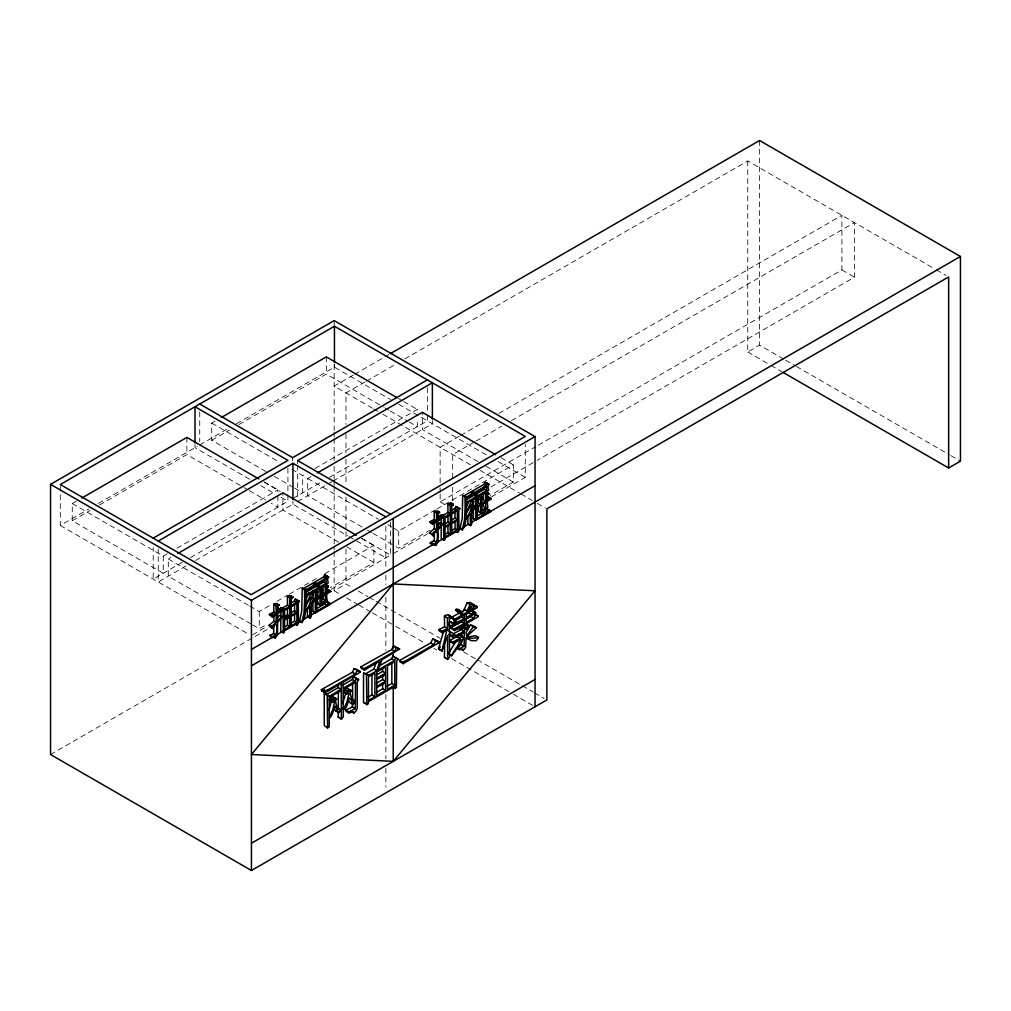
<?xml version="1.0" encoding="UTF-8"?>
<svg xmlns="http://www.w3.org/2000/svg" width="1011" height="1011" viewBox="0 0 1011 1011"><rect width="100%" height="100%" fill="white"/><g stroke="black" fill="none" stroke-linecap="round" stroke-linejoin="round"><path stroke-width="0.75" stroke-dasharray="5 3.75" d="M72.261 503.566L163.251 556.101L163.251 573.3L72.261 520.766L72.261 503.566L76.356 501.203M266.019 471.619L211.703 440.253L211.703 423.066L215.798 420.702M60.294 486.089L60.294 525.455L88.88 508.95M98.396 503.453L197.372 446.319M199.736 444.954L228.309 428.449M236.473 423.735L334.451 367.17L390.473 399.522M72.261 520.766L90.004 510.517M99.558 505.007L186.883 454.584L242.564 486.733M211.703 440.253L229.446 430.016M239 424.506L326.326 374.083L383.371 407.016M353.307 375.056L334.161 386.101L373.261 408.684M354.671 374.26L388.869 354.52M365.11 381.88L345.977 392.925L345.977 424.506M366.475 381.096L395.175 364.529M404.741 359.006L747.748 160.964L934.985 269.065M163.251 556.101L167.346 553.737M176.9 548.227L277.873 489.931L277.873 507.118L271.087 503.2M291.825 469.331L302.693 475.6L305.423 474.02M314.977 468.51L417.316 409.417L417.316 412.551M251.12 624.027L168.281 576.194L168.281 559.007L171.011 557.427M362.039 527.06L307.71 495.693L307.71 478.494L311.805 476.13M182.359 562.268L153.204 579.101L153.204 547.608M190.548 557.541L287.92 501.317L287.92 495.024M292.647 498.587L321.22 482.095M329.384 477.382L427.362 420.816L427.362 414.523M186.011 565.958L158.234 581.995L158.234 548.935M195.565 560.435L292.95 504.224L347.594 535.767M297.676 501.494L331.684 481.855M333.049 481.059L432.379 423.71L432.379 420.563M459.272 436.246L440.139 447.292L440.139 486.278M460.637 435.463L490.701 418.099M498.903 413.373L841.91 215.33L841.91 269.912L537.17 445.851M474.563 441.921L452.688 454.546L452.688 477.938M475.928 441.137L501.886 426.136M511.452 420.614L854.472 222.584L854.472 277.166L537.422 460.207M440.139 494.076L440.139 501.873L535.792 446.647M249.755 606.044L259.271 611.541L271.542 604.439M277.001 601.292L287.92 594.986M289.285 594.203L319.312 576.877M324.771 573.717L373.893 545.359L373.893 562.546L330.218 587.757M393.266 527.894L398.7 531.028L435.551 509.759M436.916 508.975L513.323 464.858L513.323 482.045L490.133 495.441M490.954 487.037L536.057 460.991M252.472 624.811L259.271 628.728L267.447 624.002M395.983 546.66L398.7 548.227L430.092 530.105M252.497 634.845L267.473 626.213M331.431 589.287L390.575 555.127L390.575 522.068M393.304 553.56L428.677 533.138M491.27 496.995L525.29 477.356L525.29 444.297M50.55 754.522L267.346 629.36M334.161 551.425L334.161 590.778L345.977 583.954L352.801 587.909M747.748 160.964L747.748 351.992L759.564 345.181L784.157 359.373M936.35 269.861L945.904 275.371M841.91 269.912L854.472 277.166M785.522 360.169L795.088 365.691M796.466 366.475L949.519 454.849M950.883 455.632L960.45 461.155M747.748 351.992L769.611 364.617M770.976 365.413L781.907 371.719M398.309 398.448L402.378 400.798M403.73 401.582L417.316 409.417M501.102 457.793L513.323 464.858M398.663 404.248L488.401 456.062M497.968 461.585L525.29 477.356M384.723 407.799L388.793 410.15M390.158 410.934L407.812 421.119M409.164 421.916L417.316 426.617L417.316 418.794M478.013 461.661L422.333 429.511L422.333 412.324M486.165 466.362L513.323 482.045M373.792 408.987L377.887 411.351M382.815 414.207L470.81 465.009M479.985 470.305L519.566 493.153M520.93 493.937L532.304 500.508M537.309 503.39L545.498 508.116M440.139 501.873L446.42 505.5M211.703 423.066L279.605 462.267M307.71 478.494L378.329 519.275M387.845 524.76L391.914 527.11M274.171 476.32L293.19 487.302M294.542 488.086L302.693 492.787L302.693 475.6M367.473 530.194L371.542 532.544M372.907 533.328L394.631 545.877M264.301 482.083L277.873 489.931M361.673 538.307L373.893 545.359M263.959 482.02L280.35 491.485M361.887 538.56L390.575 555.127M249.666 479.227L195.009 447.683L195.009 444.524M260.598 485.545L275.624 494.215M281.096 497.374L287.92 501.317M348.959 536.563L385.848 557.857M243.929 487.517L247.998 489.867M249.363 490.651L265.653 500.066M338.584 542.161L282.903 510.024L282.903 492.825M346.722 546.875L373.893 562.546M358.273 591.056L367.84 596.578M369.205 597.375L374.664 600.534M376.041 601.318L440.265 638.396M463.493 651.817L475.802 658.919M477.167 659.703L520.892 684.952M522.257 685.736L533.189 692.055M534.554 692.838L544.12 698.361M334.161 590.778L340.985 594.721M346.457 597.88L357.389 604.199M358.753 604.982L371.05 612.085M372.414 612.868L394.29 625.493M395.655 626.289L424.355 642.857M433.921 648.38L436.651 649.959M451.677 658.629L511.806 693.344M513.171 694.14L535.046 706.765M168.281 559.007L248.403 605.26M60.294 525.455L248.403 634.061M759.564 140.504L759.564 345.181M452.688 487.289L452.688 501.33M440.139 487.845L440.139 492.521M427.362 387.756L427.362 412.943M398.7 531.028L398.7 548.227M385.848 526.377L385.848 568.852M385.848 575.133L385.848 584.548M385.848 597.109L385.848 650.503M385.848 694.456L385.848 758.831M385.848 768.259L385.848 787.101M345.977 433.972L345.977 452.928M345.977 459.234L345.977 484.496M345.977 497.121L345.977 530.282M345.977 531.862L345.977 536.601M345.977 549.226L345.977 583.954M334.451 364.023L334.451 367.17M334.161 320.613L334.161 325.327M334.161 364.592L334.161 430.56M334.161 432.139L334.161 436.84M334.161 438.42L334.161 460.409M334.161 466.4L334.161 479.252M334.161 480.566L334.161 485.545M334.161 486.872L334.161 520.096M334.161 521.512L334.161 549.946M326.326 356.883L326.326 374.083M297.676 460.561L297.676 463.708M297.676 465.275L297.676 498.347M292.95 501.064L292.95 504.224M292.647 457.654L292.647 460.801M287.92 468.257L287.92 493.444M259.271 611.541L259.271 628.728M199.736 411.881L199.736 441.794M186.883 437.397L186.883 454.584"/><path stroke-width="1.5" d="M338.331 711.87L338.18 717.14L339.127 717.241M445.396 657.491L444.436 657.377L444.587 642.996M317.77 601.039L317.82 603.984L320.133 605.311L327.551 600.142L326.743 599.308L326.743 594.102L330.812 591.233L328.815 590.424L326.743 593.128L326.743 588.162C331.166 586.254 324.708 583.322 322.913 585.672L323.04 592.61L320.487 594.089M460.157 629.411L460.27 628.412L464.833 626.226L467.701 625.228L469.357 625.872L468.7 627.085L460.157 629.411L457.199 627.705M475.145 615.029L474.98 614.069M473.477 613.904L477.938 615.775L478.102 616.735L454.786 630.561L451.829 628.855L451.032 627.363L461.496 621.816L464.441 623.522L464.441 619.806L457.667 623.901L454.71 622.195L453.939 620.691L461.496 616.9L464.441 618.606L464.441 615.067L455.367 620.489L452.41 618.783L451.677 617.253L465.085 609.999M331.545 700.509L329.005 710.227M315.761 609.14L324.683 603.984L325.997 601.57L328.032 602.088L327.943 603.036M325.997 601.57L330.496 604.085L315.356 612.83L312.867 611.187L312.955 600.976M488.654 510.113L486.468 508.925L485.154 511.339L476.232 516.495M473.439 508.318L473.338 518.542L475.827 520.185L490.967 511.44L488.768 510.252L487.454 512.665L477.268 518.555L477.167 507.244L480.554 505.298L480.427 512.173L481.122 512.564L481.982 511.136L487.845 507.749L487.214 501.443L491.207 499.017L486.973 496.439L491.283 498.587M467.133 602.847L464.213 609.443L467.815 611.352L473.3 604.464L470.077 604.553L467.133 602.847L470.153 602.43L473.3 604.464M470.077 604.553L467.17 611.149M474.071 604.907L473.868 606.208M475.448 615.042L473.755 618.138L466.286 622.46L466.286 618.745L475.663 613.159L473.186 611.617L471.619 614.473L466.286 617.544L466.286 614.006L477.167 607.535L477.015 606.613L472.744 604.805M277.747 617.355L279.744 615.295L282.044 616.622L277.621 621.184L277.621 613.626L282.296 610.796L277.798 608.23L279.832 608.748L279.744 609.734M282.296 610.796L280.098 609.57L277.621 612.653L277.621 606.714L279.289 604.957L276.66 603.441L273.728 604.224L273.855 612.173L276.155 613.5L276.041 605.564L273.728 604.224M330.736 591.662L326.502 589.084L328.297 589.678L328.183 590.614M345.863 692.674L342.742 703.391M437.232 525.745L440.215 522.649L442.515 523.976L438.092 528.538L438.092 520.968L442.843 517.708L440.581 516.912L439.254 519.338L436.954 517.998L438.269 515.585L440.303 516.103L440.215 517.089M452.612 623.231L450.148 621.677L448.454 624.608L451.411 626.314L453.105 623.383L455.67 624.381L449.377 628.678L449.377 631.509L453.522 633.632L453.648 636.172L452.524 636.955L449.074 634.428M488.983 497.248L488.654 497.955M342.868 684.99L352.321 679.531L353.547 676.877L358.488 679.341L357.224 682.059L357.224 707.245A4.082 2.363 -60 0 1 355.278 711.782L353.85 713.084L353.433 711.82L348.833 712.932L345.876 711.226L345.876 710.202L352.321 706.929L352.586 702.468M345.876 710.202L348.833 711.908L355.278 708.635L355.543 682.324L343.121 689.489L343.31 716.875L341.364 719.2L338.18 717.14M443.248 632.355L438.496 648.898L441.908 651.097L447.544 635.578L447.633 659.45L449.566 657.074L449.377 632.924L452.524 636.955M472.529 610.619L475.663 613.159M438.964 642.693L438.761 641.669L432.784 638.927L430.673 643.021L399.547 660.461L400.268 661.978L403.225 663.684L438.964 642.693L436.006 640.987M313.056 593.887L310.718 594.127L305.967 604.995L313.233 594.203L310.743 592.56M341.364 719.2L341.276 690.551L329.207 697.527L329.207 726.745L327.602 727.983L324.253 725.481L324.253 693.786L329.472 696.137L341.276 689.312L341.276 683.297L325.024 692.864L322.079 691.158L321.346 689.628L352.321 672.315L354.153 668.739L357.035 669.598L356.769 670.95M356.504 678.583L355.278 681.237L343.121 688.251L343.121 682.235L360.181 672.227L359.992 671.304L354.153 668.739M378.746 666.224L391.573 658.818L392.799 656.164L395.756 657.87L394.53 660.524L377.849 670.154L381.994 659.791L399.585 648.974L396.476 647.71L394.682 651.274L365.628 667.905L363.669 668.6L360.712 666.894L391.725 649.567L393.532 646.004L399.585 648.974M315.975 590.336L318.377 591.89L316.696 593.722L316.696 598.929L320.083 596.983L319.956 590.045L317.656 588.705L317.77 595.656L320.083 596.983M480.554 504.337L478.254 502.998L478.127 496.06L480.427 497.387L480.554 504.337L477.167 506.284L477.167 501.064C481.59 499.105 475.183 496.224 473.338 498.511L473.439 505.74M375.852 663.469L373.944 669.004L365.78 673.718L363.518 673.073L363.518 702.152L366.854 704.616L368.257 703.883L368.459 701.596L394.795 686.393L394.998 688.453L396.4 687.543L396.641 661.257L398.018 659.084L395.756 657.87M272.869 636.146L275.232 638.105L274.929 637.094L272.085 637.524L269.785 635.401L272.085 636.74C278.91 638.08 278.113 616.912 273.286 627.073L272.831 628.539L270.531 627.212L270.986 625.733M434.326 521.84L434.326 528.639L429.574 532.62L433.315 535.893L433.757 534.415C438.584 524.267 439.381 545.434 432.556 544.082L430.256 542.755L432.556 544.878L435.4 544.449L435.703 545.447L433.34 543.501M326.022 584.826L328.322 586.709M483.384 493.027L485.697 494.354L485.811 501.292L483.511 499.965L483.384 493.027C485.116 490.701 490.954 493.836 487.214 495.516L487.214 500.483L489.286 497.766M488.793 494.063L486.493 492.167M448.48 615.017C456.138 621.411 447.924 611.706 444.436 616.129L444.587 626.833L447.544 628.539L447.393 617.835L444.436 616.129M326.869 576.219L328.689 577.091L327.488 578.886L328.183 583.044L306.08 595.808C305.436 599.346 307.104 626.378 299.446 621.184L301.746 611.112L302.226 588.048L306.207 589.666L325.908 578.279L326.869 576.219L324.556 574.88L323.608 576.952L303.907 588.326M301.746 622.511L304.058 612.451L304.652 599.953L304.526 589.388L302.226 588.048M487.34 483.561L489.16 484.446L487.972 486.24L488.654 490.398L466.564 503.162C465.919 506.701 467.575 533.72 459.917 528.538L462.217 518.466L462.697 495.403L466.678 497.008L486.379 485.634L487.34 483.561L485.04 482.234L484.079 484.307L464.378 495.681M462.229 529.865L464.529 519.793L465.123 507.307L465.009 496.742L462.697 495.403M311.641 597.526L315.268 599.725L315.179 592.497L312.867 591.157L312.955 598.398M294.719 623.8L297.019 625.127L298.435 623.458L298.308 603.061L299.382 601.33L297.563 600.483L296.602 602.518L291.231 605.627L291.231 599.03C295.654 597.021 289.272 594.291 287.402 596.477L287.49 605.121L282.461 608.028L280.704 607.56L280.932 609.772M450.679 503.895L450.994 503.023L447.873 503.832L447.961 512.476L442.932 515.383L441.175 514.915L441.175 538.395L443.778 540.304L444.878 539.773L445.03 537.966L457.351 530.851L457.92 532.355L458.906 530.813L458.779 510.403L459.866 508.685L458.034 507.838L457.086 509.873L451.702 512.981L451.702 506.385L453.408 504.577L450.994 503.023M441.908 651.097L446.849 630.144L442.477 632.835L439.532 631.129L438.799 629.6L444.587 626.833M355.278 701.116L353.471 700.433L350.754 695.972L350.059 692.611L351.095 690.425L349.718 689.755L346.685 692.788L343.727 691.082L343.727 692.282L346.685 693.988L349.022 693.306L347.228 700.939L343.778 708.989L344.347 709.545C350.071 704.996 347.228 689.338 352.94 704.414L355.278 701.116L352.321 699.41M307.849 595.062L305.575 600.42M468.32 502.416L466.046 507.762M269.785 635.401L273.615 633.505L273.855 626.024M430.256 542.755L434.262 540.392L434.326 531.799M363.518 673.073L368.724 675.424L376.888 670.71L379.845 661.03L364.44 670.103L361.483 668.397L360.712 666.894M473.59 501.86L471.189 501.481L466.437 512.337L473.59 501.86L471.278 500.521M456.062 641.138L448.303 653.864L451.866 655.924C453.737 650.629 470.861 636.538 458.577 634.339M333.377 698.26L333.769 697.325L332.227 696.44L329.321 699.41L332.278 701.116L335.184 698.146L336.524 698.828L335.488 701.027L336.221 704.452L337.484 707.27L340.821 710.303L338.559 713.02L334.275 709.457M468.889 507.573L465.983 514.018M473.097 626.504L472.567 625.493L470.342 625.063L467.701 629.335M470.342 625.063L476.257 627.73L467.095 636.248C469.875 641.581 482.702 633.998 476.105 640.734L470.974 640.608L466.134 637.423L465.591 647.47L463.215 650.427L460.27 648.721M458.286 646.332L461.142 644.588L461.496 639.976M457.414 647.482L459.386 648.62L464.1 646.294L464.441 632.418L456.782 637.018L453.825 635.312L453.206 633.859L461.142 629.626L464.1 631.332L465.325 628.678L463.354 627.54M438.951 649.391L440.177 646.623M296.817 600.61L296.842 599.687L295.263 599.157L294.302 601.191L290.271 603.516M457.288 507.952L457.313 507.042L455.734 506.511L454.773 508.546L450.742 510.871M326.085 576.384L326.149 575.449L324.556 574.88M486.556 483.738L486.62 482.803L485.04 482.234M465.325 628.678L467.663 629.802L466.134 632.102L466.741 635.78L473.3 626.769M305.512 606.663L306.573 604.49M456.239 609.304L462.646 611.807L462.103 614.473L455.784 610.24L456.239 609.304L458.577 609.507L459.954 610.884M458.729 611.946L459.196 611.01M355.43 678.861L355.543 677.635L353.547 676.877M320.108 588.958L320.045 588.048L317.656 588.705M320.31 588.111L322.711 589.691L321.511 591.182L321.511 596.149L325.34 593.937L325.226 586.999L322.913 585.672M485.811 501.292L481.982 503.503L481.982 498.537L483.182 497.046L480.427 497.387M321.346 689.628L324.304 691.334L328.752 689.338L355.278 674.021L357.11 670.445M399.547 660.461L402.504 662.167L406.902 660.145L433.631 644.727L435.728 640.633M320.133 605.311L320.083 597.943L316.696 599.902L316.784 611.2L326.983 605.324L328.297 602.897M465.818 619.313L470.81 616.432L471.935 614.372M451.677 617.253L454.634 618.959L456.555 618.214L473.186 608.736L474.715 605.943M465.995 614.296L468.662 612.767L469.711 610.859M335.601 711.314L336.284 710.101M460.27 638.194L457.313 636.488L449.794 640.431L452.751 642.137L460.27 638.194L461.534 636.045M343.727 691.082L346.76 688.049L348.29 688.933M451.26 655.57L458.084 645.208L460.422 639.306L453.408 643.527L450.451 641.821L449.794 640.431M438.686 525.24L440.215 522.649M442.515 523.976L438.092 529.979L437.978 542.123L435.703 545.447M393.241 761.346L535.046 590.778L393.241 583.954L251.436 754.522L393.241 761.346L393.241 687.556M459.752 612.059L458.767 612.805L455.784 610.24M451.437 617.418L449.377 619.288L449.377 627.477L451.411 626.314M313.827 599.22L310.807 604.262L312.311 604.098L311.224 605.437L311.35 616.381L309.846 618.252L307.369 616.609L307.483 609.456M275.232 638.105L277.507 634.769L277.621 622.637L282.044 616.622M307.546 616.925L308.797 616.053M467.967 516.811L467.84 523.963L470.317 525.606L471.821 523.736L471.707 512.792L472.782 511.44L471.278 511.617L473.135 507.547C477.963 505.247 466.185 502.745 475.739 507.08L475.65 499.838L473.338 498.511M273.855 615.851L273.855 621.285L269.103 625.278L270.531 627.212M273.855 612.173L269.33 614.359L272.212 616.887L276.155 614.473L276.155 622.612L271.403 626.605L269.103 625.278M434.326 519.528L434.199 511.579L436.512 512.906L436.626 520.855L434.326 519.528L429.814 521.714L432.683 524.241L436.626 521.815L436.626 529.966L431.874 533.96L429.574 532.62M316.013 612.59L313.056 611.503M474.184 518.605L473.527 518.845M317.82 603.984L318.996 603.34M471.669 507.901L473.969 509.241L475.739 508.116L475.827 520.185M269.899 615.547L272.806 613.74M430.383 522.902L432.316 521.701M322.079 691.158L324.556 689.603M390.233 353.724L759.564 140.504L960.45 256.478L960.45 461.155L948.634 467.979L948.634 276.951L546.863 508.912L546.863 699.941L251.436 870.496L50.55 754.522L50.55 484.345L334.161 320.613L535.046 436.588L535.046 706.765M334.451 326.237L60.294 484.522L251.145 594.695L525.29 436.423L334.451 326.237L334.451 362.456M81.815 498.057L186.883 437.397L258.867 478.949M221.257 417.556L326.326 356.883L396.944 397.664M153.204 538.155L287.92 460.384L195.009 406.738L195.009 442.957M427.362 379.883L292.647 457.654L199.736 404.008M158.234 541.062L292.95 463.278L385.848 516.924M177.822 553.485L282.903 492.825L356.238 535.16M317.264 472.984L422.333 412.324L495.668 454.659M50.55 484.345L251.436 600.332L535.046 436.588M313.157 583.992L315.836 582.437M470.949 492.888L473.628 491.333M306.459 591.991L323.874 581.944L326.174 583.271L326.174 579.126L306.08 590.727L306.08 594.872L326.174 583.271M465.591 500.116L484.345 489.299L486.645 490.626L486.645 486.481L466.564 498.082L466.564 502.227L486.645 490.626M316.784 586.974L319.375 585.47M474.652 495.82L477.255 494.328M433.277 521.095L434.326 520.488M276.155 613.5L271.643 615.699L269.33 614.359M436.626 520.855L432.114 523.041L429.814 521.714M439.254 519.338L438.092 520.008L438.092 514.068L439.772 512.312L437.131 510.782L434.199 511.579M280.704 607.56L284.761 609.355L289.791 606.461L289.702 597.804L287.402 596.477M441.175 514.915L445.244 516.709L450.261 513.803L450.173 505.159L447.873 503.832M315.52 596.945L317.77 595.656M283.56 617.089L287.49 614.827L289.791 616.154L289.791 607.459L284.559 610.48L284.559 619.174L289.791 616.154M291.181 612.691L294.567 610.732L296.88 612.072L296.88 603.365L291.231 606.625L291.231 615.333L296.88 612.072M444.031 524.444L447.961 522.181L450.261 523.508L450.261 514.814L445.03 517.834L445.03 526.529L450.261 523.508M451.652 520.046L455.051 518.087L457.351 519.414L457.351 510.719L451.702 513.98L451.702 522.687L457.351 519.414M284.875 617.266L287.49 615.762L289.791 617.089L289.791 626.656L284.559 629.676L284.559 620.109L289.791 617.089M296.88 612.995L291.231 616.268L291.231 625.822L296.88 622.561L296.88 612.995L294.567 611.668M320.487 600.749L323.04 599.27L325.34 600.61L325.34 594.91L321.511 597.122L321.511 602.821L325.34 600.61M485.811 507.952L481.982 510.163L481.982 504.464L485.811 502.265L485.811 507.952L483.511 506.625L483.511 502.353M283.56 627.591L287.49 625.329L289.791 626.656M291.181 623.193L294.567 621.234L296.88 622.561M444.031 534.945L447.961 532.671L450.261 534.01L450.261 524.444L445.03 527.464L445.03 537.031L450.261 534.01M451.652 530.548L455.051 528.589L457.351 529.916L457.351 520.349L451.702 523.61L451.702 533.176L457.351 529.916M481.944 514.119L484.534 512.628M251.436 649.454L295.073 624.255M297.79 622.688L300.52 621.108M303.249 619.541L308.709 616.394M311.426 614.814L434.149 543.969M436.866 542.389L455.961 531.369M458.691 529.802L461.408 528.222M464.137 526.643L468.232 524.292M470.962 522.712L535.046 485.71M251.436 665.819L960.45 256.478M324.253 693.786L326.515 694.431L338.331 687.606L341.276 689.312M447.544 628.539L441.756 631.306L438.799 629.6M464.441 618.606L456.896 622.397L453.939 620.691M464.441 623.522L453.977 629.069L451.032 627.363M376.319 675.057L382.638 671.405L385.595 673.111L385.595 666.919L376.737 672.037L376.737 678.229L385.595 673.111M329.321 700.598L332.278 702.304L334.376 701.091L334.502 702.215L332.922 709.191L329.624 717.153L330.281 717.671L332.076 714.55L335.222 706.044L338.559 713.02M464.1 631.332L456.163 635.565L453.206 633.859M376.319 683.246L382.638 679.594L385.595 681.3L385.595 674.4L376.737 679.518L376.737 686.418L385.595 681.3M368.08 697.211L371.947 694.987L374.904 696.693L374.904 673.099L368.459 676.814L368.459 700.408L374.904 696.693M376.319 692.459L382.638 688.807L385.595 690.513L385.595 682.501L376.737 687.619L376.737 695.619L385.595 690.513M386.96 686.317L391.838 683.499L394.795 685.205L394.795 661.611L387.478 665.832L387.478 689.426L394.795 685.205M251.436 843.212L535.046 679.468M475.739 507.08L473.35 508.078L473.969 509.241M315.268 599.725L312.867 600.724L313.498 601.886L315.268 600.761L315.356 612.83M447.393 617.835L451.437 616.723M450.173 505.159L453.294 504.35M289.702 597.804L292.824 596.995M436.512 512.906L439.444 512.122M276.041 605.564L278.96 604.768M430.256 543.552L432.076 542.945M485.697 494.354L488.793 493.507M325.226 586.999L328.322 586.153M468.017 524.279L470.835 525.442M475.65 499.838L478.746 499.017M315.179 592.497L318.275 591.662M363.897 702.91L364.706 702.658M456.429 647.925L459.386 649.631L462.874 649.176L463.215 650.427M478.127 496.06L480.516 495.403L483.182 497.046M319.956 590.045L322.623 589.451M478.519 637.398L475.562 635.692L469.508 636.753L466.817 636.273M280.932 611.238L280.704 631.041L281.627 631.471M280.995 631.622L283.927 632.798L284.559 630.611L296.88 623.496L297.019 625.127M478.254 505.437L478.304 511.339L481.122 512.564M449.566 635.249L453.105 636.842M474.273 505.892L471.91 506.145L469.875 512.084L465.806 519.363L470.267 513.55L470.317 525.606M313.802 598.537L311.439 598.79L309.404 604.73L305.335 612.021L309.796 606.196L309.846 618.252M464.744 623.522L466.096 623.673M459.917 528.538L462.608 529.916M299.446 621.184L302.137 622.561M465.009 496.742L466.678 497.008M304.526 589.388L306.207 589.666M336.815 707.877L340.821 709.773M464.213 609.443L467.815 611.352M432.784 638.927L439.103 642.048M466.551 638.371L468.017 638.901M392.799 656.164L395.061 657.377M447.898 630.118L450.565 631.926M783.272 372.516L948.634 467.979M486.86 483.119L489.16 484.446M484.079 484.307L486.379 485.634M486.594 492.42L488.894 493.747M480.579 496.3L482.879 497.639M478.848 499.244L476.446 497.69M476.446 498.246L478.746 499.586M488.743 509.645L491.043 510.972M473.704 501.557L471.404 500.218M486.468 508.925L490.967 511.44M485.154 511.339L487.454 512.665M478.304 511.339L480.604 512.665M451.096 503.238L453.408 504.577M450.994 503.541L453.294 504.881M455.734 506.511L459.866 508.685M454.773 508.546L457.086 509.873M447.961 512.476L450.261 513.803M442.932 515.383L445.244 516.709M440.543 516.381L442.843 517.708M438.269 515.585L440.581 516.912M455.19 531.154L457.49 532.481M440.303 523.256L442.603 524.583M434.326 528.639L436.626 529.966M390.575 514.195L297.676 460.561L432.379 382.777L432.379 418.996M434.085 540.86L436.386 542.187M474.336 605.197L477.293 606.903M475.208 606.398L477.167 607.535M470.229 607.03L473.186 608.736M472.832 610.884L475.789 612.59M470.229 609.911L473.186 611.617M475.258 614.397L478.203 616.103M468.662 612.767L471.619 614.473M470.81 616.432L473.755 618.138M460.144 613.336L462.103 614.473M458.767 612.805L461.724 614.511M473.3 626.024L476.257 627.73M466.4 624.166L469.357 625.872M466.235 624.886L469.192 626.593M448.606 615.307L451.563 617.013M467.663 629.802L464.403 627.705M452.713 622.675L455.67 624.381M450.148 621.677L453.105 623.383M476.547 636.74L478.519 637.878M453.598 623.8L455.557 624.937M458.299 627.275L460.27 628.412M463.645 636.905L460.46 634.933M461.142 644.588L464.1 646.294M326.389 575.764L328.689 577.091M323.608 576.952L325.908 578.279M430.673 643.021L433.631 644.727M438.496 648.898L441.441 650.604M326.111 585.066L328.423 586.393M328.512 589.906L330.812 591.233M444.436 657.377L447.633 659.45M320.411 588.364L322.711 589.691M323.04 592.61L325.34 593.937M316.064 590.563L318.377 591.89M328.272 602.291L330.572 603.63M317.77 596.616L320.083 597.943M310.933 592.876L313.233 594.203M310.807 593.179L313.107 594.506M308.418 592.8L310.718 594.127M324.683 603.984L326.983 605.324M393.532 646.004L399.433 649.555M318.339 603.883L320.651 605.21M391.725 649.567L394.682 651.274M292.925 597.223L290.523 595.669M290.523 596.199L292.824 597.526M297.082 600.003L299.382 601.33M295.263 599.157L297.563 600.483M396.047 657.946L398.018 659.084M294.302 601.191L296.602 602.518M391.573 658.818L394.53 660.524M308.052 616.761L310.364 618.087M287.49 605.121L289.791 606.461M282.461 608.028L284.761 609.355M280.072 609.026L282.372 610.353M373.944 669.004L376.888 670.71M392.824 687.025L394.795 688.162M392.041 686.747L394.998 688.453M365.78 673.718L368.724 675.424M273.855 621.285L276.155 622.612M357.376 669.927L360.333 671.633M358.21 671.089L360.181 672.227M352.321 672.315L355.278 674.021M355.809 678.09L358.766 679.796M273.615 633.505L275.915 634.832M352.321 679.531L355.278 681.237M346.76 688.049L351.247 690.639M348.934 690.412L350.905 691.549M345.572 690.02L348.53 691.726M353.307 700.459L355.278 701.596M352.94 704.414L349.983 702.708L348.1 699.941M352.321 706.929L355.278 708.635M332.227 696.44L336.714 699.031M326.515 694.431L329.472 696.137M331.001 698.437L333.959 700.143M350.905 711.378L353.85 713.084M341.806 707.852L343.778 708.989M342.375 708.408L344.347 709.545M337.864 708.597L340.821 710.303M433.315 535.893L431.874 533.96M272.831 628.539L271.403 626.605M453.977 629.069L454.786 630.561M443.778 540.304L443.475 516.242M456.896 622.397L457.667 623.901M363.669 668.6L364.44 670.103M366.854 704.616L366.462 674.779M283.307 632.962L283.004 608.887M327.602 727.983L327.21 695.492M432.114 523.041L432.683 524.241M454.634 618.959L455.367 620.489M441.756 631.306L442.477 632.835M402.504 662.167L403.225 663.684M324.304 691.334L325.024 692.864M271.643 615.699L272.212 616.887M452.751 642.137L453.408 643.527M456.163 635.565L456.782 637.018M484.345 486.531L484.345 489.299M461.496 633.796L461.496 636.892M459.386 648.62L459.386 649.631M455.051 510.833L455.051 518.087M455.051 521.752L455.051 528.589M447.961 514.928L447.961 522.181M447.961 525.846L447.961 532.671M432.556 544.082L432.556 544.878M393.241 518.466L393.241 648.316M393.241 653.03L393.241 656.164M391.838 663.052L391.838 683.499M382.638 668.309L382.638 671.405M382.638 675.462L382.638 679.594M382.638 683.461L382.638 688.807M371.947 674.539L371.947 694.987M352.586 682.172L352.586 699.347M348.833 711.908L348.833 712.932M346.685 692.788L346.685 693.988M338.331 684.599L338.331 687.606M338.331 690.387L338.331 708.799M332.278 701.116L332.278 702.304M323.874 579.177L323.874 581.944M323.04 594.999L323.04 599.27M294.567 603.491L294.567 610.732M294.567 614.397L294.567 621.234M292.95 463.278L292.95 499.497M287.49 607.573L287.49 614.827M287.49 618.492L287.49 625.329M272.085 636.74L272.085 637.524M251.436 600.332L251.436 870.496"/></g></svg>
